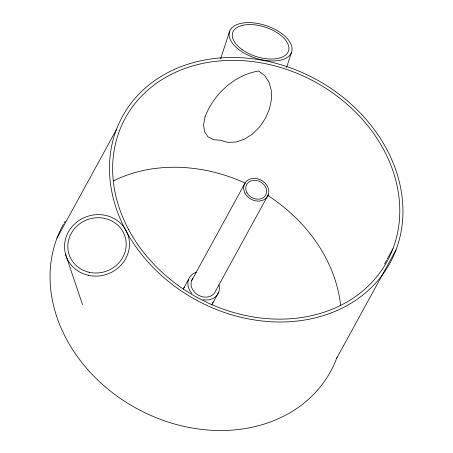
<?xml version="1.0" encoding="UTF-8"?>
<svg xmlns="http://www.w3.org/2000/svg" width="453" height="453" viewBox="0 0 453 453"><rect width="100%" height="100%" fill="white"/><g stroke="black" fill="none" stroke-linecap="round" stroke-linejoin="round"><path stroke-width="0.68" d="M220.617 58.777L229.614 31.37M286.511 67.605L291.562 52.225A32.684 17.089 18.2 0 0 250.101 22.65A32.684 17.089 18.2 0 0 240.107 50.521A32.684 17.089 18.2 0 0 291.562 52.225M56.965 238.165L116.381 129.637M183.318 288.98L188.601 279.331M191.619 280.628L244.207 184.581M268.21 194.903L215.628 290.951A13.092 10.776 28.7 0 1 198.267 295.141A13.092 10.776 28.7 0 1 193.018 278.187M212.706 303.102L218.652 292.247M384.557 263.991L386.59 260.288M387.264 259.048L393.017 248.544M336.619 358.374L396.035 249.846M65.662 254.603L82.503 304.569M337.106 357.072A152.525 125.549 28.7 0 1 144.558 412.553A152.525 125.549 28.7 0 1 63.448 224.224M64.145 223.001A152.525 125.549 28.7 0 1 65.215 221.183M219.026 285.05A16.387 13.488 28.7 0 1 202.893 299.688M191.97 293.521A16.387 13.488 28.7 0 1 196.381 272.27M183.239 288.895A16.387 13.488 28.7 0 1 184.405 287.128M213.069 301.975A16.387 13.488 28.7 0 1 211.772 305.005M113.46 180.889A149.23 122.837 28.7 0 1 245.656 183.346M267.712 195.458A149.23 122.837 28.7 0 1 340.599 305.441M205.073 116.659L203.567 124.802L204.513 131.636L207.853 136.704L213.357 139.66L220.651 140.294L227.978 142.406L236.098 142.016L244.456 139.15L252.485 133.997L259.631 126.914L265.418 118.386L269.45 108.986L271.443 99.366L271.268 90.17L268.94 82.027L264.609 75.498L258.572 71.025C234.326 74.943 213.85 94.15 205.073 116.659M125.86 230.549A152.525 125.549 28.7 0 0 379.75 278.289A152.525 125.549 28.7 0 0 263.017 60.385A152.525 125.549 28.7 0 0 125.86 230.549M246.896 192.655A10.895 8.969 28.7 0 0 265.033 196.064A10.895 8.969 28.7 0 0 256.692 180.504A10.895 8.969 28.7 0 0 246.896 192.655M245.022 193.244A13.092 10.776 28.7 0 0 266.811 197.344A13.092 10.776 28.7 0 0 256.794 178.641A13.092 10.776 28.7 0 0 245.022 193.244M128.675 229.665A149.23 122.837 28.7 0 0 377.083 276.375A149.23 122.837 28.7 0 0 262.87 63.182A149.23 122.837 28.7 0 0 128.675 229.665M242.174 49.643A29.388 15.368 18.2 0 0 288.436 51.172A29.388 15.368 18.2 0 0 251.155 24.581A29.388 15.368 18.2 0 0 242.174 49.643M88.669 275.39A32.684 30.532 -18.6 0 0 128.358 236.132A32.684 30.532 -18.6 0 0 74.003 224.58A32.684 30.532 -18.6 0 0 88.669 275.39M89.507 272.361A29.388 27.452 -18.6 0 0 125.198 237.061A29.388 27.452 -18.6 0 0 76.325 226.676A29.388 27.452 -18.6 0 0 89.507 272.361"/></g></svg>
